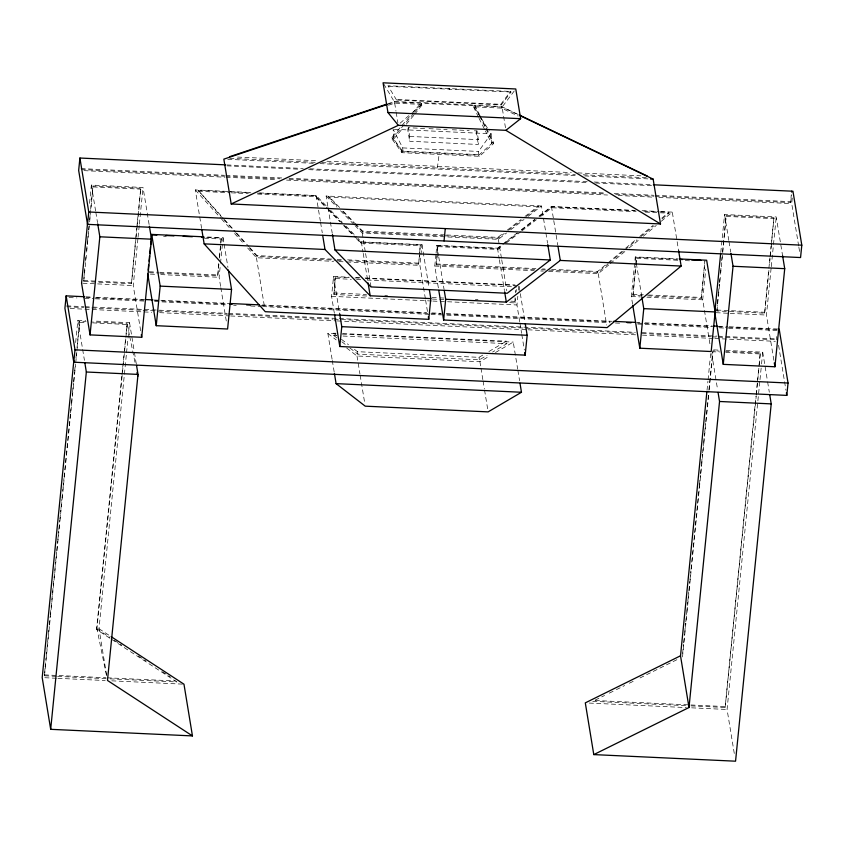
<?xml version="1.0" encoding="UTF-8"?>
<svg xmlns="http://www.w3.org/2000/svg" width="844" height="844" viewBox="0 0 844 844"><rect width="100%" height="100%" fill="white"/><g stroke="black" fill="none" stroke-linecap="round" stroke-linejoin="round"><path stroke-width="0.63" stroke-dasharray="4.22 3.17" d="M474.36 130.788L476.944 130.915L478.379 139.629L478.316 144.461L409.646 141.264L409.699 136.433L408.264 127.718L427.708 128.626M75.644 342.537L77.87 320.287L85.613 320.646M89.538 203.383L91.363 185.068L143.037 187.473L149.399 226.266M135.979 238.377L131.453 283.711L83.714 281.495L84.21 274.078M84.337 272.791L84.98 266.314M85.497 261.134L86.014 255.943M86.531 250.763L87.438 241.7M87.565 240.403L88.472 231.33M88.609 230.043L88.989 226.15M89.643 219.672L90.16 214.492M90.677 209.312L92.998 185.996L140.737 188.223L138.564 212.466M56.295 676.35L44.5 675.801L44.996 668.321M45.133 667.013L46.04 657.845M46.177 656.537L49.184 626.427M49.311 625.119L50.229 615.951M50.355 614.643L55.588 562.262M55.715 560.954L56.632 551.797M56.759 550.478L57.677 541.321M57.803 540.012L58.721 530.844M58.848 529.536L59.766 520.368M59.903 519.06L60.81 509.892M60.947 508.584L61.855 499.416M61.992 498.108L62.899 488.94M63.036 487.632L63.954 478.464M64.081 477.155L70.358 414.309M70.485 413.001L71.402 403.833M71.529 402.525L72.447 393.357M72.573 392.049L73.491 382.881M73.618 381.572L74.536 372.415M74.662 371.096L75.316 364.555M75.971 358.004L76.498 352.771M77.015 347.528L79.631 321.342L86.046 321.648M83.714 281.495L89.538 223.196M89.664 221.898L92.998 185.996M44.5 675.801L75.601 364.175M75.738 362.867L76.783 352.391M76.91 351.083L79.631 321.342M109.952 638.264L96.775 629.666L96.627 628.738L121.852 375.991M121.979 374.683L124.079 353.71M124.205 352.391L125.513 339.288M126.041 334.045L127.085 323.558L92.46 321.944M131.453 283.711L135.567 240.034M135.694 238.736L136.728 228.376M136.855 227.078L137.888 216.718M138.026 215.42L140.737 188.223M96.775 629.666L123.055 366.401M123.192 365.093L125.798 338.898M125.935 337.579L127.085 323.558L129.448 335.131M136.106 237.08L137.266 225.422M137.403 224.124L138.437 213.764M106.629 675.274L98.991 628.727L126.41 354.079M126.537 352.771L129.543 322.693L93.367 321.005M140.663 330.827L133.246 285.567L137.941 238.483M138.078 237.175L139.249 225.401M139.376 224.093L143.037 187.473M159.917 273.171L217.741 275.861L218.723 263.497M219.356 257.146L221.265 238.082L204.185 237.28M217.741 275.861L219.007 263.159M219.514 258.074L221.265 238.082M220.6 286.348L219.123 277.296L220.389 264.531M220.516 263.254L223.069 237.713L204.902 236.869M334.319 313.061L331.576 296.339L333.549 276.494L349.332 277.222M366.75 296.001L333.96 294.472L335.3 277.011L349.722 277.687M333.96 294.472L335.3 277.011M349.068 260.828L418.656 264.067L420.323 244.887L360.493 242.101L356.885 238.398M418.656 264.067L420.323 244.887M425.376 298.755L419.901 265.364L421.968 244.644L361.337 241.827L357.719 238.124M438.363 287.888L434.776 266.05L435.937 254.403M436.074 253.105L436.844 245.34L497.475 248.168L501.631 244.96M534.748 269.468L436.274 264.889L437.941 245.709L497.77 248.495L503.995 243.684M436.274 264.889L437.941 245.709M509.702 302.648L514.956 302.901L515.062 297.679M515.547 292.784L515.8 290.336M514.956 302.901L515.441 298.006M516.053 291.887L516.296 289.429M519.693 321.691L516.95 304.969L517.815 296.286M518.438 290.083L518.807 286.359M632.61 304.241L631.333 296.487L635.279 256.903L678.101 258.897M642.189 295.622L632.989 295.189L635.627 266.303M635.754 265.027L636.513 257.409L678.565 259.361M632.989 295.189L635.901 265.965M636.028 264.689L636.513 257.409M647.443 295.864L701.322 298.375L704.846 260.585M701.322 298.375L705.004 261.513M709.909 343.772L702.704 299.81L705.763 269.162M707.019 390.297L707.937 381.15M708.063 379.842L710.669 353.678M720.776 252.472L724.563 214.545L776.237 216.95L782.599 255.743M768.916 270.439L764.653 313.187L716.915 310.961L717.284 304.853M717.411 303.555L718.318 294.493M718.444 293.195L719.352 284.122M719.478 282.835L719.995 277.644M720.512 272.464L721.029 267.284M721.673 260.807L722.063 256.924M722.58 251.744L726.199 215.473L773.937 217.689L769.433 265.259M682.638 653.383L683.545 644.215M683.682 642.906L684.589 633.739M684.727 632.43L685.644 623.262M685.771 621.944L686.689 612.776M686.816 611.467L687.733 602.299M687.86 600.991L688.778 591.823M688.904 590.515L689.822 581.347M689.949 580.039L690.867 570.871M691.004 569.552L699.37 485.733M699.497 484.424L700.414 475.246M700.541 473.938L701.459 464.77M701.586 463.462L702.503 454.294M702.63 452.985L703.548 443.817M703.685 442.509L704.592 433.341M704.729 432.022L705.647 422.855M705.774 421.546L708.781 391.426M708.907 390.118L712.832 350.819L719.246 351.115M716.915 310.961L722.601 253.97M722.728 252.672L726.199 215.473M682.522 656.938L709.065 391.046M709.192 389.738L712.99 351.748L719.394 352.043M691.067 705.9L725.154 707.483L755.063 405.405M755.19 404.097L755.971 396.237M756.108 394.929L757.279 383.144M757.416 381.836L758.851 367.435M758.978 366.117L760.286 353.024L725.661 351.421M764.653 313.187L768.768 269.51M768.895 268.213L769.928 257.853M770.055 256.555L771.089 246.195M771.226 244.897L773.937 217.689M725.154 707.483L756.256 395.857M756.393 394.549L760.286 353.024M734.28 753.439L727.074 709.477L759.864 380.961M759.99 379.652L761.436 365.252M761.562 363.943L762.733 352.159L725.27 350.418M773.864 360.304L766.447 315.044L771.142 267.959M771.279 266.651L776.237 216.95M776.385 339.815L776.469 336.566M655.134 196.251L790.722 202.571L791.218 195.122M790.722 202.571L791.503 194.753M798.667 245.984L791.714 203.594L792.337 197.412M437.361 167.998L439.313 152.806M408.264 127.718L407.779 129.913L409.646 141.264M476.944 130.915L476.459 133.109L478.316 144.461M402.947 151.667L402.715 147.9L393.114 129.227L393.705 139.007L402.947 151.667L478.812 155.201L478.58 151.435L491.134 133.795L488.992 130.472M500.798 104.308L510.536 91.437L511 92.059L501.262 104.93L396.564 100.056L396.1 99.434L500.798 104.308L501.262 104.93M514.249 90.994L502.085 107.061L505.472 127.75M486.387 128.267L493.339 142.087L493.434 143.733L479.466 156.309L401.966 152.701L391.975 139.007L391.869 137.361L401.1 126.484M401.944 125.492L411.165 114.615M412.009 113.623L421.24 102.746L394.623 101.502L388.377 103.59M391.975 139.007L413.782 113.286M414.626 112.305L421.335 104.392L421.24 102.746M393.705 139.007L402.926 128.14M406.281 124.184L413.824 115.29M414.668 114.299L423.846 102.694L472.64 104.962L480.468 117.158M478.812 155.201L493.339 142.087M400.056 123.235L411.946 112.969M412.938 112.115L423.846 102.694M551.67 269.331L597.626 271.473L606.646 263.972M607.659 263.138L621.701 251.459M625.71 248.125L635.743 239.78M639.752 236.447L652.802 225.601M661.823 218.1L668.849 212.266L668.997 213.194L661.981 219.029M549.191 270.143L597.774 272.401L607.807 264.067M608.809 263.233L623.853 250.721M624.866 249.887L636.904 239.875M640.912 236.542L653.952 225.707M548.547 271.346L598.248 273.656L609.252 264.51M610.254 263.676L625.267 251.206M629.265 247.872L639.267 239.559M643.276 236.236L656.284 225.422M661.285 221.255L672.288 212.108L678.608 250.647M446.645 234.991L497.854 237.375L503.077 233.345M507.244 230.127L520.811 219.651M524.979 216.423L538.546 205.947L538.704 206.875L526.181 216.549M444.176 235.803L498.013 238.303L504.269 233.471M508.447 230.254L522.003 219.778M354.997 225.58L362.224 232.976L498.361 239.316L506.569 232.976M510.673 229.8L524.018 219.493M528.122 216.328L541.468 206.02L545.678 231.71M502.665 244.159L517.193 232.933M521.349 229.726L534.832 219.313M538.989 216.106L551.438 206.485L635.511 210.399M505.028 242.882L517.488 233.26M521.634 230.053L535.128 219.64M539.274 216.433L551.723 206.812L634.635 210.673M438.099 246.638L497.918 249.423L502.074 246.216M506.221 243.009L520.748 231.783M521.782 230.982L536.32 219.767M540.466 216.56L551.881 207.74L636.102 211.665M354.469 349.363L357.476 351.684L478.991 357.339L483.38 354.754M488.876 351.526L506.453 341.176L506.864 343.656L492.579 352.064M349.88 347.981L357.877 354.163L479.392 359.818L487.083 355.292M346.599 347.939L357.001 355.989L479.898 361.707L489.9 355.82M495.46 352.549L513.247 342.094L517.678 369.102M595.115 700.151L604.568 695.477M609.294 693.146L615.202 690.223M616.384 689.643L624.644 685.55M629.371 683.218L635.279 680.296M640.005 677.964L678.977 658.689M388.261 104.139L394.496 102.061L502.085 107.061L517.541 114.436M388.472 105.236L394.728 103.147L421.335 104.392M396.564 100.056L387.966 85.729L510.536 91.437M511 92.059L388.43 86.362L387.966 85.729M478.959 114.942L474.908 106.882L474.813 105.236L501.42 106.471L518.047 114.404M474.908 106.882L501.526 108.116L518.142 116.05M429.005 128.678L447.141 129.522M452.321 129.765L469.169 130.546M394.338 129.29L491.134 133.795L491.725 143.575L485.374 130.947M409.699 136.433L478.379 139.629M402.715 147.9L478.58 151.435M391.869 137.361L401.86 151.055L479.36 154.663L479.466 156.309M237.533 157.058L317.682 160.782M326.881 161.215L571.261 172.587M577.834 172.893L640.891 175.826M229.747 158.334L316.468 162.375M321.733 162.618L575.313 174.423M583.193 174.782L646.251 177.725M227.785 159.326L314.707 163.367M319.971 163.62L576.769 175.573M584.67 175.932L650.513 179.002M226.867 164.928L303.228 168.483M309.801 168.789L587.719 181.66M594.155 182.019L652.19 184.667M227.025 165.857L299.43 169.233M308.64 169.655L589.038 182.705M595.621 183.011L652.222 185.648M81.024 168.61L224.515 175.288M225.833 175.352L282.434 177.978M289.017 178.295L604.958 192.991M614.179 193.424L653.667 195.259M654.986 195.323L790.575 201.632M81.182 169.538L224.662 176.217M225.981 176.28L279.955 178.791M289.175 179.223L606.425 193.983M615.645 194.415L653.815 196.198M83.936 170.646L224.704 177.198M226.023 177.261L277.328 179.656M286.538 180.078L607.532 195.017M618.061 195.513L653.583 197.169M658.847 197.412L791.714 203.594M201.621 228.45L195.302 189.911L250.478 192.474M259.667 192.907L316.152 195.534L326.997 206.643M327.81 206.274L326.132 195.998L541.468 206.02M642.084 210.705L659.153 211.496M660.472 211.559L672.288 212.108M222.922 218.564L198.192 190.354L250.837 192.801M257.409 193.107L315.318 195.808L327.968 208.774M643.845 211.095L655.693 211.654M660.957 211.897L668.849 212.266M339.594 207.497L328.548 196.177L328.696 197.106L538.704 206.875M198.351 191.282L229.927 192.759M231.245 192.822L248.358 193.614M257.568 194.046L315.466 196.736L327.219 208.774M645.312 212.087L668.997 213.194M93.156 186.925L140.895 189.151M726.357 216.402L774.085 218.628M355.25 223.533L362.614 231.087L445.337 234.938M354.48 223.523L362.772 232.016L442.868 235.74M356.136 238.398L360.652 243.03L420.47 245.815M163.599 236.32L166.226 236.436M204.332 238.208L221.413 239.01M636.661 258.338L678.713 260.29M685.286 260.596L690.54 260.849M249.982 247.82L256.998 255.616L331.84 259.097M337.094 259.34L342.347 259.593M347.601 259.836L418.497 263.138M436.116 263.95L535.908 268.603M542.47 268.909L545.097 269.025M249.254 247.777L257.156 256.544L335.933 260.216M337.241 260.279L341.187 260.458M541.31 269.774L547.883 270.08M247.703 248.062L256.439 257.747L333.591 261.345M338.824 261.587L345.365 261.893M346.673 261.957L419.901 265.364M434.776 266.05L534.168 270.681M540.709 270.987L543.325 271.103M355.904 277.528L359.85 277.718M365.104 277.961L514.988 284.934M354.965 277.929L360.219 278.172M365.463 278.414L516.285 285.441M335.553 278.562L351.294 279.29M356.537 279.543L361.781 279.786M367.024 280.029L516.539 286.981M149.251 271.757L158.45 272.179M159.759 272.243L217.583 274.933M632.831 294.261L643.35 294.756M648.603 294.999L701.164 297.447M149.399 272.686L158.598 273.108M150.348 274.1L155.539 274.332M160.729 274.574L219.123 277.296M631.333 296.487L640.417 296.909M646.905 297.204L702.704 299.81M83.567 280.556L131.295 282.782M716.767 310.033L764.495 312.259M333.707 292.921L366.496 294.451M384.853 295.305L387.48 295.421M432.075 297.499L438.627 297.805M439.946 297.869L443.881 298.048M475.351 299.514L477.978 299.641M510.757 301.16L514.692 301.35M432.328 299.05L444.134 299.599M82.86 283.225L133.246 285.567M716.06 312.702L728.984 313.303M730.271 313.356L766.447 315.044M331.576 296.339L431.495 300.991M432.803 301.055L516.95 304.969M85.888 296.793L91.152 297.046M96.406 297.288L143.765 299.493M154.294 299.979L159.558 300.221M160.877 300.285L229.283 303.471M262.167 305L426.621 312.66M431.885 312.902L441.096 313.324M446.349 313.578L612.111 321.29M637.114 322.45L639.741 322.577M645.006 322.819L712.104 325.942M718.677 326.248L727.887 326.681M729.205 326.744L777.883 329.002M86.004 297.436L93.895 297.805M95.214 297.858L143.923 300.126M154.463 300.622L228.186 304.051M261.091 305.581L429.607 313.43M430.925 313.483L441.454 313.979M446.719 314.221L609.969 321.817M637.61 323.104L642.875 323.357M644.194 323.41L712.652 326.607M717.917 326.85L727.138 327.272M728.456 327.335L777.166 329.603M69.039 297.563L76.941 297.932M84.833 298.301L94.053 298.734M95.372 298.797L144.081 301.055M154.61 301.551L228.334 304.979M233.598 305.222L236.236 305.349M250.71 306.024L261.25 306.509M262.558 306.572L429.754 314.358M431.073 314.422L441.602 314.907M446.877 315.15L610.117 322.756M615.381 322.999L621.965 323.305M637.769 324.043L711.492 327.472M719.383 327.841L727.285 328.211M728.604 328.263L777.313 330.531M66.644 305.855L83.756 306.657M85.075 306.71L91.658 307.016M92.977 307.079L227.258 313.335M228.576 313.388L635.374 332.325M641.957 332.631L716.989 336.123M718.307 336.186L776.237 338.887M66.792 306.783L83.904 307.585M85.223 307.649L90.487 307.891M91.806 307.954L141.834 310.276M143.153 310.339L227.405 314.263M228.724 314.327L332.726 319.169M334.045 319.222L635.521 333.253M642.105 333.57L710.564 336.756M711.882 336.809L717.147 337.062M718.466 337.115L775.077 339.752M70.179 308.503L151.741 312.291M159.632 312.66L229.368 315.909M230.676 315.972L335.923 320.868M337.241 320.931L526.688 329.751M527.996 329.804L635.88 334.825M642.453 335.131L713.496 338.444M714.815 338.507L775.33 341.324M713.644 349.88L720.111 350.176M336.883 337.927L333.876 335.606L333.475 333.127L336.091 333.243M342.643 333.549L506.453 341.176M332.082 359.185L327.862 333.464L335.754 333.823M342.326 334.129L513.247 342.094M79.79 322.271L86.194 322.577M92.608 322.872L127.244 324.486M725.808 352.349L760.444 353.963M333.876 335.606L336.503 335.733M343.054 336.039L506.864 343.656M44.342 674.873L105.954 677.743M107.262 677.806L175.436 680.971M595.231 700.509L689.611 704.909M690.919 704.972L724.996 706.555M57.603 676.413L108.728 678.787M110.036 678.85L176.892 681.963L111.049 638.982M592.752 701.322L689.759 705.837M44.827 677.721L56.643 678.27M57.951 678.333L105.205 680.528M111.777 680.834L182.663 684.136M589.239 703.063L686.383 707.578M691.626 707.831L727.074 709.477M98.991 628.727L110.026 635.933M96.627 628.738L109.794 637.336M114.183 640.206L121.863 645.217M138.332 655.957L146.012 660.979M162.481 671.719L170.161 676.74M333.475 333.127L336.471 335.448M341.472 339.309L348.477 344.721M341.883 341.788L345.882 344.89M327.862 333.464L336.186 339.9M343.276 211.274L354.332 222.594M328.696 197.106L338.824 207.487M342.516 211.253L353.562 222.584M326.132 195.998L336.956 207.086M340.565 210.789L354.1 224.652M330.616 210.346L342.358 222.383M345.977 226.087L356.822 237.196M328.875 209.692L343.329 224.515M344.236 225.432L355.978 237.47M328.116 209.702L339.868 221.74M343.476 225.443L355.229 237.48M198.192 190.354L223.649 218.607M224.525 219.577L235.94 232.237M236.816 233.218L249.096 246.849M223.797 219.535L235.212 232.195M236.088 233.166L245.741 243.884M195.302 189.911L220.632 218.016M221.497 218.986L230.233 228.671M234.6 233.524L244.211 244.18M449.462 88.599L449.926 89.221M449.04 88.578L449.504 89.2M481.175 118.265L488.286 129.354M383.735 83.936L394.496 102.061L395.984 111.102M474.813 105.236L479.445 114.446M480.025 115.596L485.806 127.117M479.54 116.092L485.332 127.613M485.912 128.763L493.434 143.733M478.453 117.179L472.64 104.962M479.033 118.318L484.804 129.797M129.712 336.418L135.209 363.437M96.733 627.693L106.428 675.295M798.878 247.271L799.722 252.409M778.59 345.301L785.964 390.255M762.733 352.159L767.407 380.612M767.618 381.899L769.317 392.249M724.563 214.545L728.805 240.403M729.016 241.7L730.714 252.04M711.703 353.636L717.643 389.844M635.279 256.903L636.133 262.073M636.344 263.37L641.851 296.993M598.248 273.656L606.667 325.046M597.626 271.473L597.774 272.401M551.723 206.812L551.881 207.74M551.438 206.485L553.548 219.334M553.759 220.611L557.757 245.024M545.889 232.997L547.577 243.272M519.144 286.401L524.841 321.142M519.904 322.978L521.592 333.274M521.803 334.562L524.335 349.996M498.361 239.316L501.526 258.58M501.737 259.868L506.79 290.695M497.854 237.375L498.013 238.303M497.77 248.495L497.918 249.423M517.889 370.389L519.577 380.686M497.475 248.168L499.163 258.443M499.374 259.72L504.427 290.558M479.898 361.707L480.742 366.855M480.953 368.142L482.852 379.716M483.063 381.003L484.329 388.725M484.54 390.012L487.916 410.595M478.991 357.339L479.392 359.818M436.844 245.34L438.532 255.616M438.743 256.903L444.007 289.017M421.968 244.644L429.132 288.321M396.195 112.4L397.883 122.739M425.587 300.042L427.697 312.892M362.614 231.087L362.772 232.016M362.224 232.976L365.378 252.25M365.589 253.527L371.065 286.928M361.337 241.827L363.026 252.103M363.236 253.39L367.657 280.366M360.493 242.101L360.652 243.03M357.476 351.684L357.877 354.163M357.001 355.989L359.955 373.998M360.166 375.285L364.808 403.59M328.021 207.561L332.241 233.25M333.549 276.494L339.668 313.799M316.152 195.534L320.372 221.223M320.583 222.51L322.26 232.786M315.318 195.808L315.466 196.736M332.293 360.472L334.192 372.056M256.998 255.616L257.156 256.544M256.439 257.747L264.647 307.849M223.069 237.713L223.913 242.893M224.124 244.18L227.943 267.453M220.811 287.635L226.751 323.843M129.543 322.693L134.207 351.136M134.418 352.433L136.327 364.07M91.363 185.068L95.604 210.926M95.815 212.224L97.514 222.563M77.87 320.287L84.442 360.367M501.42 106.471L501.526 108.116M401.86 151.055L401.966 152.701M394.623 101.502L394.728 103.147"/><path stroke-width="1.27" d="M84.569 296.729L66.148 295.875L64.914 308.25L73.766 362.203L786.808 395.393L788.043 383.018L779.191 329.065L778.949 331.544M225.559 164.865L79.906 158.028L78.671 170.404L87.523 224.356L800.566 257.547L801.8 245.171L792.949 191.219L653.393 184.783M73.818 360.863L42.2 677.595L50.682 729.321L192.453 735.915L183.971 684.199L111.134 636.65M87.576 222.995L81.573 283.162L90.055 334.889L141.729 337.294L151.519 239.19L149.399 226.266M73.766 362.203L75 349.827L66.148 295.875M87.523 224.356L88.757 211.981L79.906 158.028M50.682 729.321L86.341 372.004L84.864 362.952M90.055 334.889L99.845 236.795L97.725 223.86M148.133 270.143L148.639 265.037M149.029 261.207L149.536 256.101M149.789 253.548L150.422 247.165M150.686 244.612L151.698 234.4L203.604 236.816M136.538 365.357L138.015 374.409L107.473 680.443L192.453 735.915M228.365 270.038L231.551 289.439L227.595 329.012L156.235 325.689L160.181 286.116L151.698 234.4M525.263 323.716L527.162 335.29L525.179 355.134L339.794 346.515L341.778 326.66L339.668 313.799M201.832 229.726L204.153 243.863L265.28 311.7L428.752 319.317L430.82 298.597L429.343 289.608M444.039 240.951L445.284 228.576M678.608 250.647L681.14 266.06L607.089 327.62L443.627 320.003L445.695 299.293L444.218 290.304M679.399 258.96L706.65 260.226L715.132 311.942L711.186 351.526L639.815 348.203L643.761 308.63L641.851 296.993M680.517 655.799L585.303 702.873L593.786 754.599L688.999 707.515L680.517 655.799L706.892 391.605M720.649 253.78L714.773 312.639L723.255 364.355L774.929 366.76L784.72 268.666L782.599 255.743M688.999 707.515L719.542 401.48L718.065 392.428M723.255 364.355L733.046 266.261L730.925 253.337M769.739 394.834L771.216 403.886L735.557 761.193L593.786 754.599M505.894 130.335L520.642 118.688L515.768 88.979L383.06 82.807L387.934 112.516L398.315 125.323L505.894 130.335L660.504 223.955L653.15 179.128L519.925 115.575M547.788 244.56L550.309 259.973L507.212 293.269L371.065 286.928L334.973 249.951L332.452 234.537M445.695 299.293L506.326 302.12L560.289 260.437L681.14 266.06M519.999 383.25L521.476 392.26L488.127 411.883L365.23 406.164L336.091 383.63L334.403 373.343M387.016 104.561L223.839 159.136L231.193 203.974L398.315 125.323M229.652 156.689L387.132 104.012M387.934 112.516L520.642 118.688M650.513 179.002L653.15 179.128M231.193 203.974L660.504 223.955M88.757 211.981L801.8 245.171M152.933 234.896L156.868 235.086M166.068 235.508L173.959 235.877M183.159 236.299L192.358 236.731M201.547 237.164L204.185 237.28M679.874 259.424L682.511 259.551M691.7 259.973L700.9 260.406M99.845 236.795L151.519 239.19M733.046 266.261L784.72 268.666M204.153 243.863L325.003 249.486L370.178 295.78L430.82 298.597M334.973 249.951L550.309 259.973M160.181 286.116L231.551 289.439M643.761 308.63L715.132 311.942M145.084 299.546L152.975 299.915M230.602 303.534L259.541 304.874M613.43 321.353L635.796 322.397M713.412 326.006L717.358 326.185M229.494 304.114L232.132 304.23M246.617 304.906L250.562 305.095M627.081 322.619L631.027 322.798M341.778 326.66L527.162 335.29M75 349.827L788.043 383.018M86.341 372.004L138.015 374.409M336.091 383.63L521.476 392.26M719.542 401.48L771.216 403.886M519.229 114.974L647.464 176.132M137.044 372.447L137.836 376.308M791.609 191.219L791.767 192.147M786.386 392.829L786.808 395.393M774.286 362.888L774.929 366.76M632.821 305.539L639.815 348.203M557.968 246.311L560.289 260.437M524.757 352.57L525.179 355.134M504.638 291.845L506.326 302.12M438.785 290.463L443.627 320.003M428.33 316.743L428.752 319.317M368.079 282.93L370.178 295.78M322.682 235.36L325.003 249.486M334.53 314.348L339.794 346.515M147.753 273.973L156.235 325.689M141.296 334.709L141.729 337.294"/></g></svg>
